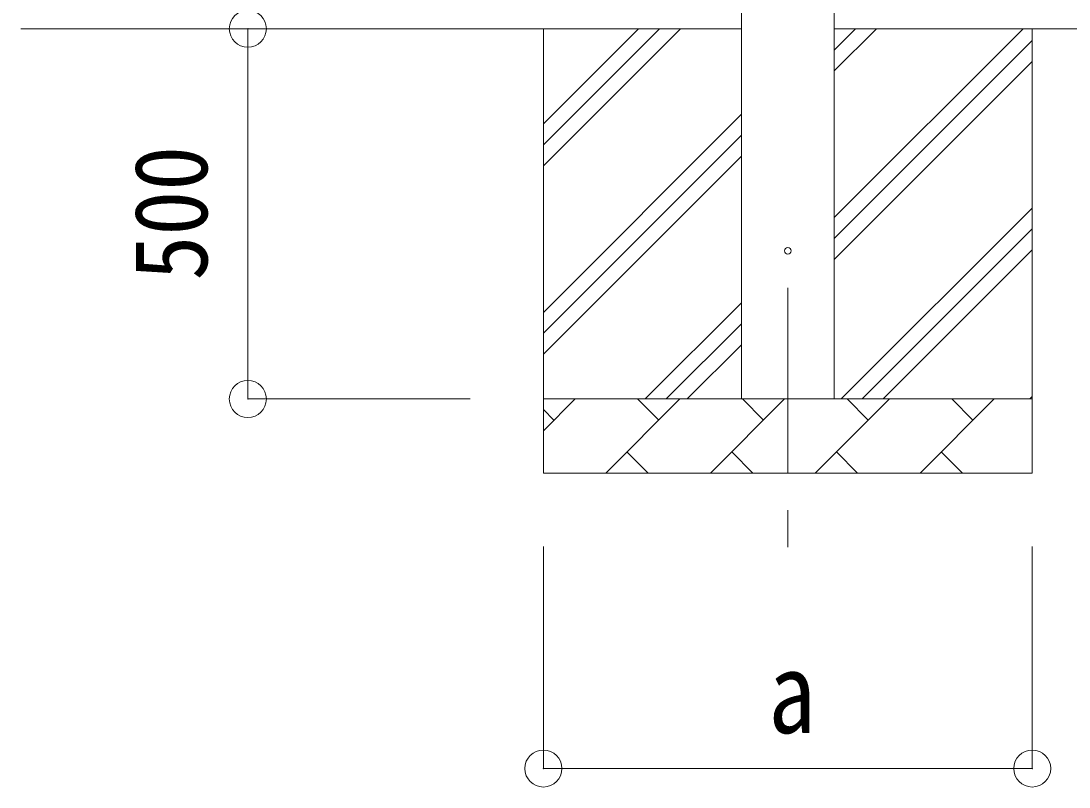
# Model space of a CAD drawing. Units: millimetres at full size, sheet at 1:50; details may follow other scales. Extents: x -14053 to 14053, y -9700 to 9700.
# Drawn here: x -12096 to -10681, y 2405 to 3440 of the extents above; entities that cross this region are included whole.
import ezdxf
from ezdxf.enums import TextEntityAlignment as Align

# ---------------------------------------------------------------- set-up
doc = ezdxf.new("R2010")
doc.units = ezdxf.units.MM
doc.header["$LTSCALE"] = 50
doc.header["$PDMODE"] = 32
doc.header["$PDSIZE"] = 50
doc.linetypes.add('CHAIN1', pattern=[8, 5, -1, 1, -1])
for name, color, linetype, lineweight in [('0-2_建具', 4, 'Continuous', 9), ('0-3_階段', 7, 'CHAIN1', 9), ('0-4_設備', 7, 'Continuous', 9), ('0-6_手摺', 5, 'Continuous', 5), ('0-8_外構', 6, 'Continuous', 9)]:
    doc.layers.add(name, color=color, linetype=linetype, lineweight=lineweight)
doc.styles.add('ＭＳ ゴシック', font='')
doc.styles.get('ＭＳ ゴシック').set_extended_font_data('MS Gothic')

msp = doc.modelspace()

# ---------------------------------------------------------------- linework, layer by layer
at = {"layer": '0-2_建具'}
for p, q in [((-11123.46, 5784.43), (-11123.46, 2929.43)), ((-10998.46, 2929.43), (-10998.46, 5784.43))]:
    msp.add_line(p, q, dxfattribs=at)
msp.add_circle((-11060.96, 3129.43), 4.5, dxfattribs=at)
at = {"layer": '0-3_階段'}
msp.add_line((-11060.96, 3079.43), (-11060.96, 2717.77), dxfattribs=at)
at = {"layer": '0-4_設備'}
for p, q in [((-11123.46, 3429.43), (-12096.27, 3429.43)), ((-11390.96, 3429.43), (-11390.96, 2829.43)), ((-11390.96, 3244.38), (-11205.91, 3429.43)), ((-11390.96, 3272.67), (-11234.19, 3429.43)), ((-11390.96, 3300.95), (-11262.48, 3429.43)), ((-5786.96, 3429.43), (-10998.46, 3429.43)), ((-10998.46, 3174.33), (-10743.36, 3429.43)), ((-10998.46, 3372.32), (-10941.35, 3429.43)), ((-10998.46, 3400.61), (-10969.63, 3429.43)), ((-10730.96, 3429.43), (-10730.96, 2829.43)), ((-10998.46, 3146.05), (-10730.96, 3413.55)), ((-10998.46, 3117.76), (-10730.96, 3385.26)), ((-11390.96, 3046.39), (-11123.46, 3313.89)), ((-11390.96, 3018.11), (-11123.46, 3285.61)), ((-11390.96, 2989.82), (-11123.46, 3257.32)), ((-10988.8, 2929.43), (-10730.96, 3187.28)), ((-10960.52, 2929.43), (-10730.96, 3158.99)), ((-10932.23, 2929.43), (-10730.96, 3130.71)), ((-11253.36, 2929.43), (-11123.46, 3059.33)), ((-11225.08, 2929.43), (-11123.46, 3031.05)), ((-11196.79, 2929.43), (-11123.46, 3002.76)), ((-11390.96, 2929.43), (-10730.96, 2929.43)), ((-11390.96, 2886.54), (-11348.07, 2929.43)), ((-11306.64, 2829.43), (-11206.64, 2929.43)), ((-11235.2, 2900.88), (-11263.75, 2929.43)), ((-11165.22, 2829.43), (-11065.22, 2929.43)), ((-11093.78, 2900.88), (-11122.33, 2929.43)), ((-11023.8, 2829.43), (-10923.8, 2929.43)), ((-10952.36, 2900.88), (-10980.91, 2929.43)), ((-10882.38, 2829.43), (-10782.38, 2929.43)), ((-10810.93, 2900.88), (-10839.49, 2929.43)), ((-10734.24, 2929.43), (-10730.96, 2932.72)), ((-11376.62, 2900.88), (-11390.96, 2915.22)), ((-11278.09, 2857.99), (-11249.54, 2829.43)), ((-11136.67, 2857.99), (-11108.12, 2829.43)), ((-10995.25, 2857.99), (-10966.7, 2829.43)), ((-10853.83, 2857.99), (-10825.27, 2829.43)), ((-10730.96, 2829.43), (-11390.96, 2829.43))]:
    msp.add_line(p, q, dxfattribs=at)
at = {"layer": '0-6_手摺', "color": 6, "lineweight": 9}
msp.add_line((-11789.96, 3429.43), (-11789.96, 2929.43), dxfattribs=at)
at = {"layer": '0-8_外構'}
for p, q in [((-11789.96, 3429.43), (-11489.96, 3429.43)), ((-11789.96, 2929.43), (-11489.96, 2929.43)), ((-11390.96, 2430.43), (-11390.96, 2730.43)), ((-10730.96, 2430.43), (-10730.96, 2730.43)), ((-11390.96, 2430.43), (-10730.96, 2430.43))]:
    msp.add_line(p, q, dxfattribs=at)
for p in [(-11789.96, 3429.43), (-11789.96, 2929.43), (-11390.96, 2430.43), (-10730.96, 2430.43)]:
    msp.add_point(p, dxfattribs=at)

# ---------------------------------------------------------------- texts
at = {"layer": '0-8_外構', "color": 7, "style": 'ＭＳ ゴシック', "width": 0.9}
msp.add_text('500', height=98.97, rotation=90, dxfattribs=at).set_placement((-11814.96, 3089.43), align=Align.BOTTOM_LEFT)
at = {"layer": '0-8_外構', "color": 7, "style": 'ＭＳ ゴシック', "width": 0.85}
msp.add_text('a', height=110, dxfattribs=at).set_placement((-11087.21, 2445.43), align=Align.BOTTOM_LEFT)

doc.saveas('drawing.dxf')
